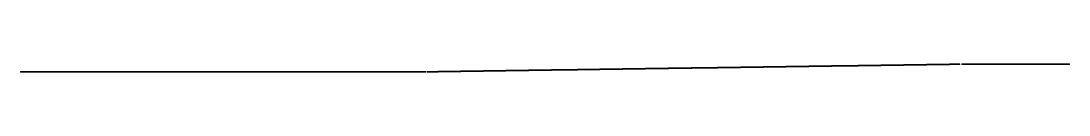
# Model space of a CAD drawing. Header units: metres. Extents: x 0 to 360, y 1 to 146.
# Drawn here: x 135 to 157.49, y 42.02 to 42.19 of the extents above; entities that cross this region are included whole.
import ezdxf

# ---------------------------------------------------------------- set-up
doc = ezdxf.new("R2010")
doc.units = ezdxf.units.M

msp = doc.modelspace()

# ---------------------------------------------------------------- linework, layer by layer
for p in [(146.476, 42.063), (146.486, 42.063), (146.496, 42.063), (146.506, 42.063), (146.516, 42.063), (146.526, 42.064), (146.536, 42.064), (146.546, 42.064), (146.556, 42.064), (146.566, 42.064), (146.576, 42.064), (146.586, 42.064), (146.596, 42.065), (146.606, 42.065), (146.616, 42.065), (146.626, 42.065), (146.636, 42.065), (146.646, 42.065), (146.656, 42.065), (146.665, 42.066), (146.675, 42.066), (146.685, 42.066), (146.695, 42.066), (146.705, 42.066), (146.715, 42.066), (146.725, 42.066), (146.735, 42.067), (146.745, 42.067), (146.755, 42.067), (146.765, 42.067), (146.775, 42.067), (146.785, 42.067), (146.795, 42.067), (146.805, 42.068), (146.815, 42.068), (146.825, 42.068), (146.835, 42.068), (146.845, 42.068), (146.855, 42.068), (146.865, 42.068), (146.875, 42.069), (146.885, 42.069), (146.895, 42.069), (146.905, 42.069), (146.915, 42.069), (146.925, 42.069), (146.935, 42.069), (146.945, 42.07), (146.955, 42.07), (146.965, 42.07), (146.975, 42.07), (146.985, 42.07), (146.995, 42.07), (147.005, 42.07), (147.015, 42.071), (147.025, 42.071), (147.035, 42.071), (147.045, 42.071), (147.055, 42.071), (147.065, 42.071), (147.075, 42.071), (147.085, 42.072), (147.095, 42.072), (147.105, 42.072), (147.115, 42.072), (147.125, 42.072), (147.135, 42.072), (147.145, 42.072), (147.155, 42.073), (147.165, 42.073), (147.175, 42.073), (147.185, 42.073), (147.195, 42.073), (147.205, 42.073), (147.215, 42.073), (147.225, 42.074), (147.235, 42.074), (147.245, 42.074), (147.255, 42.074), (147.265, 42.074), (147.275, 42.074), (147.285, 42.074), (147.295, 42.075), (147.305, 42.075), (147.315, 42.075), (147.325, 42.075), (147.335, 42.075), (147.345, 42.075), (147.355, 42.075), (147.365, 42.076), (147.375, 42.076), (147.385, 42.076), (147.395, 42.076), (147.405, 42.076), (147.415, 42.076), (147.425, 42.077), (147.435, 42.077), (147.445, 42.077), (147.455, 42.077), (147.465, 42.077), (147.475, 42.077), (147.485, 42.077), (147.495, 42.078), (147.505, 42.078), (147.515, 42.078), (147.525, 42.078), (147.535, 42.078), (147.545, 42.078), (147.555, 42.078), (147.565, 42.079), (147.575, 42.079), (147.585, 42.079), (147.595, 42.079), (147.605, 42.079), (147.615, 42.079), (147.625, 42.079), (147.635, 42.08), (147.645, 42.08), (147.655, 42.08), (147.665, 42.08), (147.675, 42.08), (147.685, 42.08), (147.695, 42.08), (147.705, 42.081), (147.714, 42.081), (147.724, 42.081), (147.734, 42.081), (147.744, 42.081), (147.754, 42.081), (147.764, 42.081), (147.774, 42.082), (147.784, 42.082), (147.794, 42.082), (147.804, 42.082), (147.814, 42.082), (147.824, 42.082), (147.834, 42.082), (147.844, 42.083), (147.854, 42.083), (147.864, 42.083), (147.874, 42.083), (147.884, 42.083), (147.894, 42.083), (147.904, 42.083), (147.914, 42.084), (147.924, 42.084), (147.934, 42.084), (147.944, 42.084), (147.954, 42.084), (147.964, 42.084), (147.974, 42.084), (147.984, 42.085), (147.994, 42.085), (148.004, 42.085), (148.014, 42.085), (148.024, 42.085), (148.034, 42.085), (148.044, 42.085), (148.054, 42.086), (148.064, 42.086), (148.074, 42.086), (148.084, 42.086), (148.094, 42.086), (148.104, 42.086), (148.114, 42.086), (148.124, 42.087), (148.134, 42.087), (148.144, 42.087), (148.154, 42.087), (148.164, 42.087), (148.174, 42.087), (148.184, 42.087), (148.194, 42.088), (148.204, 42.088), (148.214, 42.088), (148.224, 42.088), (148.234, 42.088), (148.244, 42.088), (148.254, 42.088), (148.264, 42.089), (148.274, 42.089), (148.284, 42.089), (148.294, 42.089), (148.304, 42.089), (148.314, 42.089), (148.324, 42.089), (148.334, 42.09), (148.344, 42.09), (148.354, 42.09), (148.364, 42.09), (148.374, 42.09), (148.384, 42.09), (148.394, 42.09), (148.404, 42.091), (148.414, 42.091), (148.424, 42.091), (148.434, 42.091), (148.444, 42.091), (148.454, 42.091), (148.464, 42.091), (148.474, 42.092), (148.484, 42.092), (148.494, 42.092), (148.504, 42.092), (148.514, 42.092), (148.524, 42.092), (148.534, 42.092), (148.544, 42.093), (148.554, 42.093), (148.564, 42.093), (148.574, 42.093), (148.584, 42.093), (148.594, 42.093), (148.604, 42.093), (148.614, 42.094), (148.624, 42.094), (148.634, 42.094), (148.644, 42.094), (148.654, 42.094), (148.664, 42.094), (148.674, 42.094), (148.684, 42.095), (148.694, 42.095), (148.704, 42.095), (148.714, 42.095), (148.724, 42.095), (148.734, 42.095), (148.744, 42.095), (148.754, 42.096), (148.764, 42.096), (148.774, 42.096), (148.784, 42.096), (148.794, 42.096), (148.804, 42.096), (148.814, 42.096), (148.824, 42.097), (148.834, 42.097), (148.844, 42.097), (148.854, 42.097), (148.864, 42.097), (148.873, 42.097), (148.883, 42.097), (148.893, 42.098), (148.903, 42.098), (148.913, 42.098), (148.923, 42.098), (148.933, 42.098), (148.943, 42.098), (148.953, 42.098), (148.963, 42.099), (148.973, 42.099), (148.983, 42.099), (148.993, 42.099), (149.003, 42.099), (149.013, 42.099), (149.023, 42.099), (149.033, 42.1), (149.043, 42.1), (149.053, 42.1), (149.063, 42.1), (149.073, 42.1), (149.083, 42.1), (149.093, 42.1), (149.103, 42.101), (149.113, 42.101), (149.123, 42.101), (149.133, 42.101), (149.143, 42.101), (149.153, 42.101), (149.163, 42.101), (149.173, 42.102), (149.183, 42.102), (149.193, 42.102), (149.203, 42.102), (149.213, 42.102), (149.223, 42.102), (149.233, 42.102), (149.243, 42.102), (149.253, 42.103), (149.263, 42.103), (149.273, 42.103), (149.283, 42.103), (149.293, 42.103), (149.303, 42.103), (149.313, 42.103), (149.323, 42.104), (149.333, 42.104), (149.343, 42.104), (149.353, 42.104), (149.363, 42.104), (149.373, 42.104), (149.383, 42.104), (149.393, 42.105), (149.403, 42.105), (149.413, 42.105), (149.423, 42.105), (149.433, 42.105), (149.443, 42.105), (149.453, 42.105), (149.463, 42.106), (149.473, 42.106), (149.483, 42.106), (149.493, 42.106), (149.503, 42.106), (149.513, 42.106), (149.523, 42.106), (149.533, 42.107), (149.543, 42.107), (149.553, 42.107), (149.563, 42.107), (149.573, 42.107), (149.583, 42.107), (149.593, 42.107), (149.603, 42.108), (149.613, 42.108), (149.623, 42.108), (149.633, 42.108), (149.643, 42.108), (149.653, 42.108), (149.663, 42.108), (149.673, 42.109), (149.683, 42.109), (149.693, 42.109), (149.703, 42.109), (149.713, 42.109), (149.723, 42.109), (149.733, 42.109), (149.743, 42.11), (149.753, 42.11), (149.763, 42.11), (149.773, 42.11), (149.783, 42.11), (149.793, 42.11), (149.803, 42.11), (149.813, 42.111), (149.823, 42.111), (149.833, 42.111), (149.843, 42.111), (149.853, 42.111), (149.863, 42.111), (149.873, 42.111), (149.883, 42.112), (149.893, 42.112), (149.903, 42.112), (149.913, 42.112), (149.923, 42.112), (149.933, 42.112), (149.943, 42.112), (149.953, 42.113), (149.963, 42.113), (149.973, 42.113), (149.983, 42.113), (149.993, 42.113), (150.003, 42.113), (150.013, 42.113), (150.023, 42.114), (150.033, 42.114), (150.043, 42.114), (150.053, 42.114), (150.063, 42.114), (150.073, 42.114), (150.083, 42.114), (150.093, 42.115), (150.103, 42.115), (150.113, 42.115), (150.123, 42.115), (150.133, 42.115), (150.143, 42.115), (150.153, 42.115), (150.162, 42.116), (150.172, 42.116), (150.182, 42.116), (150.192, 42.116), (150.202, 42.116), (150.212, 42.116), (150.222, 42.116), (150.232, 42.117), (150.242, 42.117), (150.252, 42.117), (150.262, 42.117), (150.272, 42.117), (150.282, 42.117), (150.292, 42.117), (150.302, 42.118), (150.312, 42.118), (150.322, 42.118), (150.332, 42.118), (150.342, 42.118), (150.352, 42.118), (150.362, 42.118), (150.372, 42.119), (150.382, 42.119), (150.392, 42.119), (150.402, 42.119), (150.412, 42.119), (150.422, 42.119), (150.432, 42.119), (150.442, 42.12), (150.452, 42.12), (150.462, 42.12), (150.472, 42.12), (150.482, 42.12), (150.492, 42.12), (150.502, 42.12), (150.512, 42.121), (150.522, 42.121), (150.532, 42.121), (150.542, 42.121), (150.552, 42.121), (150.562, 42.121), (150.572, 42.121), (150.582, 42.122), (150.592, 42.122), (150.602, 42.122), (150.612, 42.122), (150.622, 42.122), (150.632, 42.122), (150.642, 42.122), (150.652, 42.123), (150.662, 42.123), (150.672, 42.123), (150.682, 42.123), (150.692, 42.123), (150.702, 42.123), (150.712, 42.123), (150.722, 42.124), (150.732, 42.124), (150.742, 42.124), (150.752, 42.124), (150.762, 42.124), (150.772, 42.124), (150.782, 42.124), (150.792, 42.125), (150.802, 42.125), (150.812, 42.125), (150.822, 42.125), (150.832, 42.125), (150.842, 42.125), (150.852, 42.125), (150.862, 42.126), (150.872, 42.126), (150.882, 42.126), (150.892, 42.126), (150.902, 42.126), (150.912, 42.126), (150.922, 42.126), (150.932, 42.127), (150.942, 42.127), (150.952, 42.127), (150.962, 42.127), (150.972, 42.127), (150.982, 42.127), (150.992, 42.127), (151.002, 42.128), (151.012, 42.128), (151.022, 42.128), (151.032, 42.128), (151.042, 42.128), (151.052, 42.128), (151.062, 42.128), (151.072, 42.129), (151.082, 42.129), (151.092, 42.129), (151.102, 42.129), (151.112, 42.129), (151.122, 42.129), (151.132, 42.129), (151.142, 42.13), (151.152, 42.13), (151.162, 42.13), (151.172, 42.13), (151.182, 42.13), (151.192, 42.13), (151.202, 42.13), (151.212, 42.131), (151.222, 42.131), (151.232, 42.131), (151.242, 42.131), (151.252, 42.131), (151.262, 42.131), (151.272, 42.131), (151.282, 42.132), (151.292, 42.132), (151.302, 42.132), (151.312, 42.132), (151.322, 42.132), (151.332, 42.132), (151.342, 42.132), (151.352, 42.133), (151.362, 42.133), (151.372, 42.133), (151.382, 42.133), (151.392, 42.133), (151.402, 42.133), (151.412, 42.133), (151.422, 42.134), (151.432, 42.134), (151.442, 42.134), (151.452, 42.134), (151.462, 42.134), (151.472, 42.134), (151.482, 42.134), (151.492, 42.135), (151.502, 42.135), (151.512, 42.135), (151.522, 42.135), (151.532, 42.135), (151.542, 42.135), (151.552, 42.135), (151.562, 42.136), (151.572, 42.136), (151.581, 42.136), (151.591, 42.136), (151.601, 42.136), (151.611, 42.136), (151.621, 42.136), (151.631, 42.137), (151.641, 42.137), (151.651, 42.137), (151.661, 42.137), (151.671, 42.137), (151.681, 42.137), (151.691, 42.137), (151.701, 42.138), (151.711, 42.138), (151.721, 42.138), (151.731, 42.138), (151.741, 42.138), (151.751, 42.138), (151.761, 42.138), (151.771, 42.139), (151.781, 42.139), (151.791, 42.139), (151.801, 42.139), (151.811, 42.139), (151.821, 42.139), (151.831, 42.139), (151.841, 42.14), (151.851, 42.14), (151.861, 42.14), (151.871, 42.14), (151.881, 42.14), (151.891, 42.14), (151.901, 42.14), (151.911, 42.141), (151.921, 42.141), (151.931, 42.141), (151.941, 42.141), (151.951, 42.141), (151.961, 42.141), (151.971, 42.141), (151.981, 42.142), (151.991, 42.142), (152.001, 42.142), (152.011, 42.142), (152.021, 42.142), (152.031, 42.142), (152.041, 42.142), (152.051, 42.143), (152.061, 42.143), (152.071, 42.143), (152.081, 42.143), (152.091, 42.143), (152.101, 42.143), (152.111, 42.143), (152.121, 42.144), (152.131, 42.144), (152.141, 42.144), (152.151, 42.144), (152.161, 42.144), (152.171, 42.144), (152.181, 42.144), (152.191, 42.145), (152.201, 42.145), (152.211, 42.145), (152.221, 42.145), (152.231, 42.145), (152.241, 42.145), (152.251, 42.145), (152.261, 42.146), (152.271, 42.146), (152.281, 42.146), (152.291, 42.146), (152.301, 42.146), (152.311, 42.146), (152.321, 42.146), (152.331, 42.147), (152.341, 42.147), (152.351, 42.147), (152.361, 42.147), (152.371, 42.147), (152.381, 42.147), (152.391, 42.147), (152.401, 42.148), (152.411, 42.148), (152.421, 42.148), (152.431, 42.148), (152.441, 42.148), (152.451, 42.148), (152.461, 42.148), (152.471, 42.149), (152.481, 42.149), (152.491, 42.149), (152.501, 42.149), (152.511, 42.149), (152.521, 42.149), (152.531, 42.149), (152.541, 42.15), (152.551, 42.15), (152.561, 42.15), (152.571, 42.15), (152.581, 42.15), (152.591, 42.15), (152.601, 42.15), (152.611, 42.151), (152.621, 42.151), (152.631, 42.151), (152.641, 42.151), (152.651, 42.151), (152.661, 42.151), (152.671, 42.151), (152.681, 42.151), (152.691, 42.152), (152.701, 42.152), (152.711, 42.152), (152.721, 42.152), (152.731, 42.152), (152.741, 42.152), (152.751, 42.152), (152.761, 42.153), (152.771, 42.153), (152.781, 42.153), (152.791, 42.153), (152.801, 42.153), (152.811, 42.153), (152.821, 42.153), (152.831, 42.154), (152.841, 42.154), (152.851, 42.154), (152.861, 42.154), (152.871, 42.154), (152.881, 42.154), (152.891, 42.154), (152.901, 42.155), (152.911, 42.155), (152.921, 42.155), (152.931, 42.155), (152.941, 42.155), (152.951, 42.155), (152.961, 42.155), (152.971, 42.156), (152.981, 42.156), (152.991, 42.156), (153.001, 42.156), (153.011, 42.156), (153.021, 42.156), (153.031, 42.156), (153.041, 42.157), (153.051, 42.157), (153.061, 42.157), (153.071, 42.157), (153.081, 42.157), (153.091, 42.157), (153.101, 42.157), (153.111, 42.158), (153.121, 42.158), (153.13, 42.158), (153.14, 42.158), (153.15, 42.158), (153.16, 42.158), (153.17, 42.158), (153.18, 42.159), (153.19, 42.159), (153.2, 42.159), (153.21, 42.159), (153.22, 42.159), (153.23, 42.159), (153.24, 42.159), (153.25, 42.16), (153.26, 42.16), (153.27, 42.16), (153.28, 42.16), (153.29, 42.16), (153.3, 42.16), (153.31, 42.16), (153.32, 42.161), (153.33, 42.161), (153.34, 42.161), (153.35, 42.161), (153.36, 42.161), (153.37, 42.161), (153.38, 42.161), (153.39, 42.162), (153.4, 42.162), (153.41, 42.162), (153.42, 42.162), (153.43, 42.162), (153.44, 42.162), (153.45, 42.162), (153.46, 42.163), (153.47, 42.163), (153.48, 42.163), (153.49, 42.163), (153.5, 42.163), (153.51, 42.163), (153.52, 42.163), (153.53, 42.164), (153.54, 42.164), (153.55, 42.164), (153.56, 42.164), (153.57, 42.164), (153.58, 42.164), (153.59, 42.164), (153.6, 42.165), (153.61, 42.165), (153.62, 42.165), (153.63, 42.165), (153.64, 42.165), (153.65, 42.165), (153.66, 42.165), (153.67, 42.166), (153.68, 42.166), (153.69, 42.166), (153.7, 42.166), (153.71, 42.166), (153.72, 42.166), (153.73, 42.166), (153.74, 42.167), (153.75, 42.167), (153.76, 42.167), (153.77, 42.167), (153.78, 42.167), (153.79, 42.167), (153.8, 42.167), (153.81, 42.168), (153.82, 42.168), (153.83, 42.168), (153.84, 42.168), (153.85, 42.168), (153.86, 42.168), (153.87, 42.168), (153.88, 42.169), (153.89, 42.169), (153.9, 42.169), (153.91, 42.169), (153.92, 42.169), (153.93, 42.169), (153.94, 42.169), (153.95, 42.17), (153.96, 42.17), (153.97, 42.17), (153.98, 42.17), (153.99, 42.17), (154, 42.17), (154.01, 42.17), (154.02, 42.171), (154.03, 42.171), (154.04, 42.171), (154.05, 42.171), (154.06, 42.171), (154.07, 42.171), (154.08, 42.171), (154.09, 42.172), (154.1, 42.172), (154.11, 42.172), (154.12, 42.172), (154.13, 42.172), (154.14, 42.172), (154.15, 42.172), (154.16, 42.173), (154.17, 42.173), (154.18, 42.173), (154.19, 42.173), (154.2, 42.173), (154.21, 42.173), (154.22, 42.173), (154.23, 42.174), (154.24, 42.174), (154.25, 42.174), (154.26, 42.174), (154.27, 42.174), (154.28, 42.174), (154.29, 42.174), (154.3, 42.175), (154.31, 42.175), (154.32, 42.175), (154.33, 42.175), (154.34, 42.175), (154.35, 42.175), (154.36, 42.175), (154.37, 42.176), (154.38, 42.176), (154.39, 42.176), (154.4, 42.176), (154.41, 42.176), (154.42, 42.176), (154.43, 42.176), (154.44, 42.177), (154.45, 42.177), (154.46, 42.177), (154.47, 42.177), (154.48, 42.177), (154.49, 42.177), (154.5, 42.177), (154.51, 42.178), (154.52, 42.178), (154.53, 42.178), (154.54, 42.178), (154.55, 42.178), (154.56, 42.178), (154.57, 42.178), (154.58, 42.179), (154.59, 42.179), (154.6, 42.179), (154.61, 42.179), (154.62, 42.179), (154.63, 42.179), (154.64, 42.179), (154.65, 42.18), (154.66, 42.18), (154.67, 42.18), (154.68, 42.18), (154.69, 42.18), (154.7, 42.18), (154.71, 42.18), (154.72, 42.181), (154.73, 42.181), (154.74, 42.181), (154.75, 42.181), (154.76, 42.181), (154.77, 42.181), (154.779, 42.181), (154.789, 42.182), (154.799, 42.182), (154.809, 42.182), (154.819, 42.182), (154.829, 42.182), (154.839, 42.182), (154.849, 42.182), (154.859, 42.183), (154.869, 42.183), (154.879, 42.183), (154.889, 42.183), (154.899, 42.183), (154.909, 42.183), (154.919, 42.183), (154.929, 42.184), (154.939, 42.184), (154.949, 42.184), (154.959, 42.184), (154.969, 42.184), (154.979, 42.184), (154.989, 42.184), (154.999, 42.185), (155.009, 42.185), (155.019, 42.185), (155.029, 42.185), (155.039, 42.185), (155.049, 42.185), (155.059, 42.185), (155.069, 42.186), (155.079, 42.186), (155.089, 42.186), (155.099, 42.186), (155.109, 42.186), (155.119, 42.186), (155.129, 42.186), (155.139, 42.187), (155.199, 42.187), (155.209, 42.187), (155.219, 42.187), (155.229, 42.187), (155.239, 42.187), (155.249, 42.187), (155.259, 42.187), (155.269, 42.187), (155.279, 42.187), (155.289, 42.187), (155.299, 42.187), (155.309, 42.187), (155.319, 42.187), (155.329, 42.187), (155.339, 42.187), (155.349, 42.187), (155.359, 42.187), (155.369, 42.187), (155.379, 42.187), (155.389, 42.187), (155.399, 42.187), (155.409, 42.187), (155.419, 42.187), (155.429, 42.187), (155.439, 42.187), (155.449, 42.187), (155.459, 42.187), (155.469, 42.187), (155.479, 42.187), (155.489, 42.187), (155.499, 42.187), (155.509, 42.187), (155.519, 42.187), (155.529, 42.187), (155.539, 42.187), (155.549, 42.187), (155.559, 42.187), (155.569, 42.187), (155.579, 42.187), (155.589, 42.187), (155.599, 42.187), (155.609, 42.187), (155.619, 42.187), (155.629, 42.187), (155.639, 42.187), (155.649, 42.186), (155.659, 42.186), (155.669, 42.186), (155.679, 42.186), (155.689, 42.186), (155.699, 42.186), (155.709, 42.186), (155.719, 42.186), (155.729, 42.186), (155.739, 42.186), (155.749, 42.186), (155.759, 42.186), (155.769, 42.186), (155.779, 42.186), (155.789, 42.186), (155.799, 42.186), (155.809, 42.186), (155.819, 42.186), (155.829, 42.186), (155.839, 42.186), (155.849, 42.186), (155.859, 42.186), (155.869, 42.186), (155.879, 42.186), (155.889, 42.186), (155.899, 42.186), (155.909, 42.186), (155.919, 42.186), (155.929, 42.186), (155.939, 42.186), (155.949, 42.186), (155.959, 42.186), (155.969, 42.186), (155.979, 42.186), (155.989, 42.186), (155.999, 42.186), (156.009, 42.186), (156.019, 42.186), (156.029, 42.186), (156.039, 42.186), (156.049, 42.186), (156.059, 42.186), (156.069, 42.186), (156.079, 42.186), (156.089, 42.186), (156.099, 42.186), (156.109, 42.186), (156.119, 42.186), (156.129, 42.186), (156.139, 42.186), (156.149, 42.186), (156.159, 42.186), (156.169, 42.186), (156.179, 42.186), (156.189, 42.186), (156.199, 42.186), (156.209, 42.186), (156.219, 42.186), (156.229, 42.186), (156.239, 42.186), (156.249, 42.186), (156.259, 42.186), (156.269, 42.186), (156.279, 42.186), (156.289, 42.186), (156.299, 42.186), (156.309, 42.186), (156.319, 42.186), (156.329, 42.186), (156.339, 42.186), (156.349, 42.186), (156.359, 42.186), (156.369, 42.186), (156.379, 42.186), (156.389, 42.186), (156.399, 42.186), (156.409, 42.186), (156.419, 42.186), (156.429, 42.186), (156.439, 42.186), (156.449, 42.186), (156.459, 42.186), (156.469, 42.186), (156.479, 42.186), (156.489, 42.186), (156.499, 42.186), (156.509, 42.186), (156.519, 42.186), (156.529, 42.186), (156.539, 42.186), (156.549, 42.186), (156.559, 42.186), (156.569, 42.186), (156.579, 42.186), (156.589, 42.186), (156.599, 42.186), (156.609, 42.186), (156.619, 42.186), (156.629, 42.186), (156.639, 42.186), (156.649, 42.186), (156.659, 42.186), (156.669, 42.186), (156.679, 42.186), (156.689, 42.185), (156.699, 42.185), (156.709, 42.185), (156.719, 42.185), (156.729, 42.185), (156.739, 42.185), (156.749, 42.185), (156.759, 42.185), (156.769, 42.185), (156.779, 42.185), (156.789, 42.185), (156.799, 42.185), (156.809, 42.185), (156.819, 42.185), (156.829, 42.185), (156.839, 42.185), (156.849, 42.185), (156.859, 42.185), (156.869, 42.185), (156.879, 42.185), (156.889, 42.185), (156.899, 42.185), (156.909, 42.185), (156.919, 42.185), (156.929, 42.185), (156.939, 42.185), (156.949, 42.185), (156.959, 42.185), (156.969, 42.185), (156.979, 42.185), (156.989, 42.185), (156.999, 42.185), (157.009, 42.185), (157.019, 42.185), (157.029, 42.185), (157.039, 42.185), (157.049, 42.185), (157.059, 42.185), (157.069, 42.185), (157.079, 42.185), (157.089, 42.185), (157.099, 42.185), (157.109, 42.185), (157.119, 42.185), (157.129, 42.185), (157.139, 42.185), (157.149, 42.185), (157.159, 42.185), (157.169, 42.185), (157.179, 42.185), (157.189, 42.185), (157.199, 42.185), (157.209, 42.185), (157.219, 42.185), (157.229, 42.185), (157.239, 42.185), (157.249, 42.185), (157.259, 42.185), (157.269, 42.185), (157.279, 42.185), (157.289, 42.185), (157.299, 42.185), (157.309, 42.185), (157.319, 42.185), (157.329, 42.185), (157.339, 42.185), (157.349, 42.185), (157.359, 42.185), (157.369, 42.185), (157.379, 42.185), (157.389, 42.185), (157.399, 42.185), (157.409, 42.185), (157.419, 42.185), (157.429, 42.185), (157.439, 42.185), (157.449, 42.185), (157.459, 42.185), (157.469, 42.185), (157.479, 42.185), (157.489, 42.185), (134.996, 42.026), (135.006, 42.026), (135.016, 42.026), (135.026, 42.026), (135.036, 42.026), (135.046, 42.026), (135.056, 42.026), (135.066, 42.026), (135.076, 42.026), (135.086, 42.026), (135.096, 42.026), (135.106, 42.026), (135.116, 42.026), (135.126, 42.026), (135.136, 42.026), (135.146, 42.026), (135.156, 42.026), (135.166, 42.026), (135.176, 42.026), (135.186, 42.026), (135.196, 42.026), (135.206, 42.026), (135.216, 42.026), (135.226, 42.026), (135.236, 42.026), (135.245, 42.026), (135.255, 42.026), (135.265, 42.026), (135.275, 42.026), (135.285, 42.026), (135.295, 42.026), (135.305, 42.026), (135.315, 42.026), (135.325, 42.026), (135.335, 42.026), (135.345, 42.026), (135.355, 42.026), (135.365, 42.026), (135.375, 42.026), (135.385, 42.026), (135.395, 42.026), (135.405, 42.026), (135.415, 42.026), (135.425, 42.026), (135.435, 42.026), (135.445, 42.026), (135.455, 42.026), (135.465, 42.026), (135.475, 42.026), (135.485, 42.026), (135.495, 42.026), (135.505, 42.026), (135.515, 42.026), (135.525, 42.026), (135.535, 42.026), (135.545, 42.026), (135.555, 42.026), (135.565, 42.026), (135.575, 42.026), (135.585, 42.026), (135.595, 42.026), (135.605, 42.026), (135.615, 42.026), (135.625, 42.026), (135.635, 42.026), (135.645, 42.026), (135.655, 42.026), (135.665, 42.026), (135.675, 42.026), (135.685, 42.026), (135.695, 42.026), (135.705, 42.026), (135.715, 42.026), (135.725, 42.026), (135.735, 42.026), (135.745, 42.026), (135.755, 42.026), (135.765, 42.026), (135.775, 42.026), (135.785, 42.026), (135.795, 42.026), (135.805, 42.026), (135.815, 42.026), (135.825, 42.026), (135.835, 42.026), (135.845, 42.026), (135.855, 42.026), (135.865, 42.026), (135.875, 42.026), (135.885, 42.026), (135.895, 42.026), (135.905, 42.026), (135.915, 42.026), (135.925, 42.026), (135.935, 42.026), (135.945, 42.026), (135.955, 42.026), (135.965, 42.026), (135.975, 42.026), (135.985, 42.026), (135.995, 42.026), (136.005, 42.026), (136.015, 42.026), (136.025, 42.026), (136.035, 42.026), (136.045, 42.026), (136.055, 42.026), (136.065, 42.026), (136.075, 42.026), (136.085, 42.026), (136.095, 42.026), (136.105, 42.026), (136.115, 42.026), (136.125, 42.026), (136.135, 42.026), (136.145, 42.026), (136.155, 42.026), (136.165, 42.026), (136.175, 42.026), (136.185, 42.026), (136.195, 42.026), (136.205, 42.026), (136.215, 42.026), (136.225, 42.026), (136.235, 42.026), (136.245, 42.026), (136.255, 42.026), (136.265, 42.026), (136.275, 42.026), (136.285, 42.026), (136.295, 42.026), (136.305, 42.026), (136.315, 42.026), (136.325, 42.026), (136.335, 42.026), (136.345, 42.026), (136.355, 42.026), (136.365, 42.026), (136.375, 42.026), (136.385, 42.026), (136.395, 42.026), (136.405, 42.026), (136.415, 42.026), (136.425, 42.026), (136.435, 42.026), (136.445, 42.026), (136.455, 42.026), (136.465, 42.026), (136.475, 42.026), (136.485, 42.026), (136.495, 42.026), (136.505, 42.026), (136.515, 42.026), (136.525, 42.026), (136.534, 42.026), (136.544, 42.026), (136.554, 42.026), (136.564, 42.026), (136.574, 42.026), (136.584, 42.026), (136.594, 42.026), (136.604, 42.026), (136.614, 42.026), (136.624, 42.026), (136.634, 42.026), (136.644, 42.026), (136.654, 42.026), (136.664, 42.026), (136.674, 42.026), (136.684, 42.026), (136.694, 42.026), (136.704, 42.026), (136.714, 42.026), (136.724, 42.026), (136.734, 42.026), (136.744, 42.026), (136.754, 42.026), (136.764, 42.026), (136.774, 42.026), (136.784, 42.026), (136.794, 42.026), (136.804, 42.026), (136.814, 42.026), (136.824, 42.026), (136.834, 42.026), (136.844, 42.026), (136.854, 42.026), (136.864, 42.026), (136.874, 42.026), (136.884, 42.026), (136.894, 42.026), (136.904, 42.026), (136.914, 42.026), (136.924, 42.026), (136.934, 42.026), (136.944, 42.026), (136.954, 42.026), (136.964, 42.026), (136.974, 42.026), (136.984, 42.026), (136.994, 42.026), (137.004, 42.026), (137.014, 42.026), (137.024, 42.026), (137.034, 42.026), (137.044, 42.026), (137.054, 42.026), (137.064, 42.026), (137.074, 42.026), (137.084, 42.026), (137.094, 42.026), (137.104, 42.026), (137.114, 42.026), (137.124, 42.026), (137.134, 42.026), (137.144, 42.026), (137.154, 42.026), (137.164, 42.026), (137.174, 42.026), (137.184, 42.026), (137.194, 42.026), (137.204, 42.026), (137.214, 42.026), (137.224, 42.026), (137.234, 42.026), (137.244, 42.026), (137.254, 42.026), (137.264, 42.026), (137.274, 42.026), (137.284, 42.026), (137.294, 42.026), (137.304, 42.026), (137.314, 42.026), (137.324, 42.026), (137.334, 42.026), (137.344, 42.026), (137.354, 42.026), (137.364, 42.026), (137.374, 42.026), (137.384, 42.026), (137.394, 42.026), (137.404, 42.026), (137.414, 42.026), (137.424, 42.026), (137.434, 42.026), (137.444, 42.026), (137.454, 42.026), (137.464, 42.026), (137.474, 42.026), (137.484, 42.026), (137.494, 42.026), (137.504, 42.026), (137.514, 42.026), (137.524, 42.026), (137.534, 42.026), (137.544, 42.026), (137.554, 42.026), (137.564, 42.026), (137.574, 42.026), (137.584, 42.026), (137.594, 42.026), (137.604, 42.026), (137.614, 42.026), (137.624, 42.026), (137.634, 42.026), (137.644, 42.026), (137.654, 42.026), (137.664, 42.026), (137.674, 42.026), (137.684, 42.026), (137.694, 42.026), (137.704, 42.026), (137.714, 42.026), (137.724, 42.026), (137.734, 42.026), (137.744, 42.026), (137.754, 42.026), (137.764, 42.026), (137.774, 42.026), (137.784, 42.026), (137.794, 42.026), (137.804, 42.026), (137.814, 42.026), (137.823, 42.026), (137.833, 42.026), (137.843, 42.026), (137.853, 42.026), (137.863, 42.026), (137.873, 42.026), (137.883, 42.026), (137.893, 42.026), (137.903, 42.026), (137.913, 42.026), (137.923, 42.026), (137.933, 42.026), (137.943, 42.026), (137.953, 42.026), (137.963, 42.026), (137.973, 42.026), (137.983, 42.026), (137.993, 42.026), (138.003, 42.026), (138.013, 42.026), (138.023, 42.026), (138.033, 42.026), (138.043, 42.026), (138.053, 42.026), (138.063, 42.026), (138.073, 42.026), (138.083, 42.026), (138.093, 42.026), (138.103, 42.026), (138.113, 42.026), (138.123, 42.026), (138.133, 42.026), (138.143, 42.026), (138.153, 42.026), (138.163, 42.026), (138.173, 42.026), (138.183, 42.026), (138.193, 42.026), (138.203, 42.026), (138.213, 42.026), (138.223, 42.026), (138.233, 42.026), (138.243, 42.026), (138.253, 42.026), (138.263, 42.026), (138.273, 42.026), (138.283, 42.026), (138.293, 42.026), (138.303, 42.026), (138.313, 42.026), (138.323, 42.026), (138.333, 42.026), (138.343, 42.026), (138.353, 42.026), (138.363, 42.026), (138.373, 42.026), (138.383, 42.026), (138.393, 42.026), (138.403, 42.026), (138.413, 42.026), (138.423, 42.026), (138.433, 42.025), (138.443, 42.025), (138.453, 42.025), (138.463, 42.025), (138.473, 42.025), (138.483, 42.025), (138.493, 42.025), (138.503, 42.025), (138.513, 42.025), (138.523, 42.025), (138.533, 42.025), (138.543, 42.025), (138.553, 42.025), (138.563, 42.025), (138.573, 42.025), (138.583, 42.025), (138.593, 42.025), (138.603, 42.025), (138.613, 42.025), (138.623, 42.025), (138.633, 42.025), (138.643, 42.025), (138.653, 42.025), (138.663, 42.025), (138.673, 42.025), (138.683, 42.025), (138.693, 42.025), (138.703, 42.025), (138.713, 42.025), (138.723, 42.025), (138.733, 42.025), (138.743, 42.025), (138.753, 42.025), (138.763, 42.025), (138.773, 42.025), (138.783, 42.025), (138.793, 42.025), (138.803, 42.025), (138.813, 42.025), (138.823, 42.025), (138.833, 42.025), (138.843, 42.025), (138.853, 42.025), (138.863, 42.025), (138.873, 42.025), (138.883, 42.025), (138.893, 42.025), (138.903, 42.025), (138.913, 42.025), (138.923, 42.025), (138.933, 42.025), (138.943, 42.025), (138.953, 42.025), (138.963, 42.025), (138.973, 42.025), (138.983, 42.025), (138.993, 42.025), (139.003, 42.025), (139.013, 42.025), (139.023, 42.025), (139.033, 42.025), (139.043, 42.025), (139.053, 42.025), (139.063, 42.025), (139.073, 42.025), (139.083, 42.025), (139.093, 42.025), (139.103, 42.025), (139.112, 42.025), (139.122, 42.025), (139.132, 42.025), (139.142, 42.025), (139.152, 42.025), (139.162, 42.025), (139.172, 42.025), (139.182, 42.025), (139.192, 42.025), (139.202, 42.025), (139.212, 42.025), (139.222, 42.025), (139.232, 42.025), (139.242, 42.025), (139.252, 42.025), (139.262, 42.025), (139.272, 42.025), (139.282, 42.025), (139.292, 42.025), (139.302, 42.025), (139.312, 42.025), (139.322, 42.025), (139.332, 42.025), (139.342, 42.025), (139.352, 42.025), (139.362, 42.025), (139.372, 42.025), (139.382, 42.025), (139.392, 42.025), (139.402, 42.025), (139.412, 42.025), (139.422, 42.025), (139.432, 42.025), (139.442, 42.025), (139.452, 42.025), (139.462, 42.025), (139.472, 42.025), (139.482, 42.025), (139.492, 42.025), (139.502, 42.025), (139.512, 42.025), (139.522, 42.025), (139.532, 42.025), (139.542, 42.025), (139.552, 42.025), (139.562, 42.025), (139.572, 42.025), (139.582, 42.025), (139.592, 42.025), (139.602, 42.025), (139.612, 42.025), (139.622, 42.025), (139.632, 42.025), (139.642, 42.025), (139.652, 42.025), (139.662, 42.025), (139.672, 42.025), (139.682, 42.025), (139.692, 42.025), (139.702, 42.025), (139.712, 42.025), (139.722, 42.025), (139.732, 42.025), (139.742, 42.025), (139.752, 42.025), (139.762, 42.025), (139.772, 42.025), (139.782, 42.025), (139.792, 42.025), (139.802, 42.025), (139.812, 42.025), (139.822, 42.025), (139.832, 42.025), (139.842, 42.025), (139.852, 42.025), (139.862, 42.025), (139.872, 42.025), (139.882, 42.025), (139.892, 42.025), (139.902, 42.025), (139.912, 42.025), (139.922, 42.025), (139.932, 42.025), (139.942, 42.025), (139.952, 42.025), (139.962, 42.025), (139.972, 42.025), (139.982, 42.025), (139.992, 42.025), (140.002, 42.025), (140.012, 42.025), (140.022, 42.025), (140.032, 42.025), (140.042, 42.025), (140.052, 42.025), (140.062, 42.025), (140.072, 42.025), (140.082, 42.025), (140.092, 42.025), (140.102, 42.025), (140.112, 42.025), (140.122, 42.025), (140.132, 42.025), (140.142, 42.025), (140.152, 42.025), (140.162, 42.025), (140.172, 42.025), (140.182, 42.025), (140.192, 42.025), (140.202, 42.025), (140.212, 42.025), (140.222, 42.025), (140.232, 42.025), (140.242, 42.025), (140.252, 42.025), (140.262, 42.025), (140.272, 42.025), (140.282, 42.025), (140.292, 42.025), (140.302, 42.025), (140.312, 42.025), (140.322, 42.025), (140.332, 42.025), (140.342, 42.025), (140.352, 42.025), (140.362, 42.025), (140.372, 42.025), (140.382, 42.025), (140.392, 42.025), (140.401, 42.025), (140.411, 42.025), (140.421, 42.025), (140.431, 42.025), (140.441, 42.025), (140.451, 42.025), (140.461, 42.025), (140.471, 42.025), (140.481, 42.025), (140.491, 42.025), (140.501, 42.025), (140.511, 42.025), (140.521, 42.025), (140.531, 42.025), (140.541, 42.025), (140.551, 42.025), (140.561, 42.025), (140.571, 42.025), (140.581, 42.025), (140.591, 42.025), (140.601, 42.025), (140.611, 42.025), (140.621, 42.025), (140.631, 42.025), (140.641, 42.025), (140.651, 42.025), (140.661, 42.025), (140.671, 42.025), (140.681, 42.025), (140.691, 42.025), (140.701, 42.025), (140.711, 42.025), (140.721, 42.025), (140.731, 42.025), (140.741, 42.025), (140.751, 42.025), (140.761, 42.025), (140.771, 42.025), (140.781, 42.024), (140.791, 42.024), (140.801, 42.024), (140.811, 42.024), (140.821, 42.024), (140.831, 42.024), (140.841, 42.024), (140.851, 42.024), (140.861, 42.024), (140.871, 42.024), (140.881, 42.024), (140.891, 42.024), (140.901, 42.024), (140.911, 42.024), (140.921, 42.024), (140.931, 42.024), (140.941, 42.024), (140.951, 42.024), (140.961, 42.024), (140.971, 42.024), (140.981, 42.024), (140.991, 42.024), (141.001, 42.024), (141.011, 42.024), (141.021, 42.024), (141.031, 42.024), (141.041, 42.024), (141.051, 42.024), (141.061, 42.024), (141.071, 42.024), (141.081, 42.024), (141.091, 42.024), (141.101, 42.024), (141.111, 42.024), (141.121, 42.024), (141.131, 42.024), (141.141, 42.024), (141.151, 42.024), (141.161, 42.024), (141.171, 42.024), (141.181, 42.024), (141.191, 42.024), (141.201, 42.024), (141.211, 42.024), (141.221, 42.024), (141.231, 42.024), (141.241, 42.024), (141.251, 42.024), (141.261, 42.024), (141.271, 42.024), (141.281, 42.024), (141.291, 42.024), (141.301, 42.024), (141.311, 42.024), (141.321, 42.024), (141.331, 42.024), (141.341, 42.024), (141.351, 42.024), (141.361, 42.024), (141.371, 42.024), (141.381, 42.024), (141.391, 42.024), (141.401, 42.024), (141.411, 42.024), (141.421, 42.024), (141.431, 42.024), (141.441, 42.024), (141.451, 42.024), (141.461, 42.024), (141.471, 42.024), (141.481, 42.024), (141.491, 42.024), (141.501, 42.024), (141.511, 42.024), (141.521, 42.024), (141.531, 42.024), (141.541, 42.024), (141.551, 42.024), (141.561, 42.024), (141.571, 42.024), (141.581, 42.024), (141.591, 42.024), (141.601, 42.024), (141.611, 42.024), (141.621, 42.024), (141.631, 42.024), (141.641, 42.024), (141.651, 42.024), (141.661, 42.024), (141.671, 42.024), (141.681, 42.024), (141.69, 42.024), (141.7, 42.024), (141.71, 42.024), (141.72, 42.024), (141.73, 42.024), (141.74, 42.024), (141.75, 42.024), (141.76, 42.024), (141.77, 42.024), (141.78, 42.024), (141.79, 42.024), (141.8, 42.024), (141.81, 42.024), (141.82, 42.024), (141.83, 42.024), (141.84, 42.024), (141.85, 42.024), (141.86, 42.024), (141.87, 42.024), (141.88, 42.024), (141.89, 42.024), (141.9, 42.024), (141.91, 42.024), (141.92, 42.024), (141.93, 42.024), (141.94, 42.024), (141.95, 42.024), (141.96, 42.024), (141.97, 42.024), (141.98, 42.024), (141.99, 42.024), (142, 42.024), (142.01, 42.024), (142.02, 42.024), (142.03, 42.024), (142.04, 42.024), (142.05, 42.024), (142.06, 42.024), (142.07, 42.024), (142.08, 42.024), (142.09, 42.024), (142.1, 42.024), (142.11, 42.024), (142.12, 42.024), (142.13, 42.024), (142.14, 42.024), (142.15, 42.024), (142.16, 42.024), (142.17, 42.024), (142.18, 42.024), (142.19, 42.024), (142.2, 42.024), (142.21, 42.024), (142.22, 42.024), (142.23, 42.024), (142.24, 42.024), (142.25, 42.024), (142.26, 42.024), (142.27, 42.024), (142.28, 42.024), (142.29, 42.024), (142.3, 42.024), (142.31, 42.024), (142.32, 42.024), (142.33, 42.024), (142.34, 42.024), (142.35, 42.024), (142.36, 42.024), (142.37, 42.024), (142.38, 42.024), (142.39, 42.024), (142.4, 42.024), (142.41, 42.024), (142.42, 42.024), (142.43, 42.024), (142.44, 42.024), (142.45, 42.024), (142.46, 42.024), (142.47, 42.024), (142.48, 42.024), (142.49, 42.024), (142.5, 42.024), (142.51, 42.024), (142.52, 42.024), (142.53, 42.024), (142.54, 42.024), (142.55, 42.024), (142.56, 42.024), (142.57, 42.024), (142.58, 42.024), (142.59, 42.024), (142.6, 42.024), (142.61, 42.024), (142.62, 42.024), (142.63, 42.024), (142.64, 42.024), (142.65, 42.024), (142.66, 42.024), (142.67, 42.024), (142.68, 42.024), (142.69, 42.024), (142.7, 42.024), (142.71, 42.024), (142.72, 42.024), (142.73, 42.023), (142.74, 42.023), (142.75, 42.023), (142.76, 42.023), (142.77, 42.023), (142.78, 42.023), (142.79, 42.023), (142.8, 42.023), (142.81, 42.023), (142.82, 42.023), (142.83, 42.023), (142.84, 42.023), (142.85, 42.023), (142.86, 42.023), (142.87, 42.023), (142.88, 42.023), (142.89, 42.023), (142.9, 42.023), (142.91, 42.023), (142.92, 42.023), (142.93, 42.023), (142.94, 42.023), (142.95, 42.023), (142.96, 42.023), (142.969, 42.023), (142.979, 42.023), (142.989, 42.023), (142.999, 42.023), (143.009, 42.023), (143.019, 42.023), (143.029, 42.023), (143.039, 42.023), (143.049, 42.023), (143.059, 42.023), (143.069, 42.023), (143.079, 42.023), (143.089, 42.023), (143.099, 42.023), (143.109, 42.023), (143.119, 42.023), (143.129, 42.023), (143.139, 42.023), (143.149, 42.023), (143.159, 42.023), (143.169, 42.023), (143.179, 42.023), (143.189, 42.023), (143.199, 42.023), (143.209, 42.023), (143.219, 42.023), (143.229, 42.023), (143.239, 42.023), (143.249, 42.023), (143.259, 42.023), (143.269, 42.023), (143.279, 42.023), (143.289, 42.023), (143.299, 42.023), (143.309, 42.023), (143.319, 42.023), (143.329, 42.023), (143.339, 42.023), (143.349, 42.023), (143.359, 42.023), (143.369, 42.023), (143.379, 42.023), (143.389, 42.023), (143.399, 42.023), (143.409, 42.023), (143.419, 42.023), (143.429, 42.023), (143.439, 42.023), (143.449, 42.023), (143.459, 42.023), (143.469, 42.023), (143.479, 42.023), (143.489, 42.023), (143.499, 42.023), (143.509, 42.023), (143.519, 42.023), (143.529, 42.023), (143.539, 42.023), (143.549, 42.023), (143.559, 42.023), (143.569, 42.023), (143.579, 42.023), (143.589, 42.023), (143.599, 42.023), (143.609, 42.023), (143.619, 42.023), (143.629, 42.023), (143.639, 42.023), (143.649, 42.023), (143.659, 42.023), (143.669, 42.023), (143.679, 42.023), (143.719, 42.023), (143.729, 42.023), (143.739, 42.023), (143.749, 42.024), (143.759, 42.024), (143.769, 42.024), (143.779, 42.024), (143.789, 42.024), (143.799, 42.024), (143.809, 42.024), (143.819, 42.025), (143.829, 42.025), (143.839, 42.025), (143.849, 42.025), (143.859, 42.025), (143.869, 42.025), (143.879, 42.025), (143.889, 42.026), (143.899, 42.026), (143.909, 42.026), (143.919, 42.026), (143.929, 42.026), (143.939, 42.026), (143.949, 42.027), (143.959, 42.027), (143.969, 42.027), (143.979, 42.027), (143.989, 42.027), (143.999, 42.027), (144.009, 42.027), (144.019, 42.028), (144.029, 42.028), (144.038, 42.028), (144.048, 42.028), (144.058, 42.028), (144.068, 42.028), (144.078, 42.028), (144.088, 42.029), (144.098, 42.029), (144.108, 42.029), (144.118, 42.029), (144.128, 42.029), (144.138, 42.029), (144.148, 42.029), (144.158, 42.03), (144.168, 42.03), (144.178, 42.03), (144.188, 42.03), (144.198, 42.03), (144.208, 42.03), (144.218, 42.03), (144.228, 42.031), (144.238, 42.031), (144.248, 42.031), (144.258, 42.031), (144.268, 42.031), (144.278, 42.031), (144.288, 42.031), (144.298, 42.032), (144.308, 42.032), (144.318, 42.032), (144.328, 42.032), (144.338, 42.032), (144.348, 42.032), (144.358, 42.032), (144.368, 42.033), (144.378, 42.033), (144.388, 42.033), (144.398, 42.033), (144.408, 42.033), (144.418, 42.033), (144.428, 42.033), (144.438, 42.034), (144.448, 42.034), (144.458, 42.034), (144.468, 42.034), (144.478, 42.034), (144.488, 42.034), (144.498, 42.034), (144.508, 42.035), (144.518, 42.035), (144.528, 42.035), (144.538, 42.035), (144.548, 42.035), (144.558, 42.035), (144.568, 42.035), (144.578, 42.036), (144.588, 42.036), (144.598, 42.036), (144.608, 42.036), (144.618, 42.036), (144.628, 42.036), (144.638, 42.036), (144.648, 42.037), (144.658, 42.037), (144.668, 42.037), (144.678, 42.037), (144.688, 42.037), (144.698, 42.037), (144.708, 42.037), (144.718, 42.038), (144.728, 42.038), (144.738, 42.038), (144.748, 42.038), (144.758, 42.038), (144.768, 42.038), (144.778, 42.038), (144.788, 42.039), (144.798, 42.039), (144.808, 42.039), (144.818, 42.039), (144.828, 42.039), (144.837, 42.039), (144.847, 42.039), (144.857, 42.04), (144.867, 42.04), (144.877, 42.04), (144.887, 42.04), (144.897, 42.04), (144.907, 42.04), (144.917, 42.04), (144.927, 42.041), (144.937, 42.041), (144.947, 42.041), (144.957, 42.041), (144.967, 42.041), (144.977, 42.041), (144.987, 42.041), (144.997, 42.042), (145.007, 42.042), (145.017, 42.042), (145.027, 42.042), (145.037, 42.042), (145.047, 42.042), (145.057, 42.043), (145.067, 42.043), (145.077, 42.043), (145.087, 42.043), (145.097, 42.043), (145.107, 42.043), (145.117, 42.043), (145.127, 42.044), (145.137, 42.044), (145.147, 42.044), (145.157, 42.044), (145.167, 42.044), (145.177, 42.044), (145.187, 42.044), (145.197, 42.045), (145.207, 42.045), (145.217, 42.045), (145.227, 42.045), (145.237, 42.045), (145.247, 42.045), (145.257, 42.045), (145.267, 42.046), (145.277, 42.046), (145.287, 42.046), (145.297, 42.046), (145.307, 42.046), (145.317, 42.046), (145.327, 42.046), (145.337, 42.047), (145.347, 42.047), (145.357, 42.047), (145.367, 42.047), (145.377, 42.047), (145.387, 42.047), (145.397, 42.047), (145.407, 42.048), (145.417, 42.048), (145.427, 42.048), (145.437, 42.048), (145.447, 42.048), (145.457, 42.048), (145.467, 42.048), (145.477, 42.049), (145.487, 42.049), (145.497, 42.049), (145.507, 42.049), (145.517, 42.049), (145.527, 42.049), (145.537, 42.049), (145.547, 42.05), (145.557, 42.05), (145.567, 42.05), (145.577, 42.05), (145.587, 42.05), (145.597, 42.05), (145.607, 42.05), (145.617, 42.051), (145.627, 42.051), (145.637, 42.051), (145.647, 42.051), (145.657, 42.051), (145.667, 42.051), (145.677, 42.051), (145.687, 42.052), (145.697, 42.052), (145.707, 42.052), (145.716, 42.052), (145.726, 42.052), (145.736, 42.052), (145.746, 42.052), (145.756, 42.053), (145.766, 42.053), (145.776, 42.053), (145.786, 42.053), (145.796, 42.053), (145.806, 42.053), (145.816, 42.053), (145.826, 42.054), (145.836, 42.054), (145.846, 42.054), (145.856, 42.054), (145.866, 42.054), (145.876, 42.054), (145.886, 42.054), (145.896, 42.055), (145.906, 42.055), (145.916, 42.055), (145.926, 42.055), (145.936, 42.055), (145.946, 42.055), (145.956, 42.055), (145.966, 42.056), (145.976, 42.056), (145.986, 42.056), (145.996, 42.056), (146.006, 42.056), (146.016, 42.056), (146.026, 42.056), (146.036, 42.057), (146.046, 42.057), (146.056, 42.057), (146.066, 42.057), (146.076, 42.057), (146.086, 42.057), (146.096, 42.057), (146.106, 42.058), (146.116, 42.058), (146.126, 42.058), (146.136, 42.058), (146.146, 42.058), (146.156, 42.058), (146.166, 42.058), (146.176, 42.059), (146.186, 42.059), (146.196, 42.059), (146.206, 42.059), (146.216, 42.059), (146.226, 42.059), (146.236, 42.059), (146.246, 42.06), (146.256, 42.06), (146.266, 42.06), (146.276, 42.06), (146.286, 42.06), (146.296, 42.06), (146.306, 42.06), (146.316, 42.061), (146.326, 42.061), (146.336, 42.061), (146.346, 42.061), (146.356, 42.061), (146.366, 42.061), (146.376, 42.061), (146.386, 42.062), (146.396, 42.062), (146.406, 42.062), (146.416, 42.062), (146.426, 42.062), (146.436, 42.062), (146.446, 42.062), (146.456, 42.063), (146.466, 42.063)]:
    msp.add_point(p)

doc.saveas('drawing.dxf')
